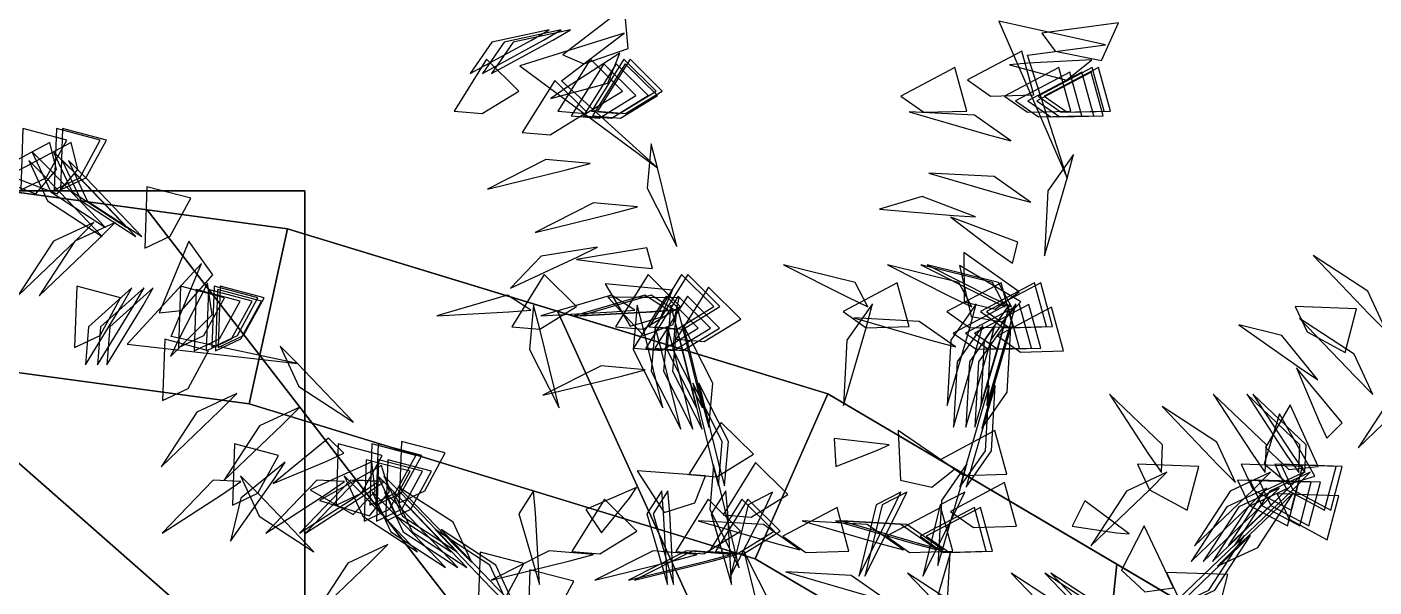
# Model space of a CAD drawing. Header units: millimetres. Extents: x 116.8 to 135.8, y -35.1 to -13.1.
# Drawn here: x 129.877 to 132.137, y -18.805 to -17.865 of the extents above; entities that cross this region are included whole.
import ezdxf

# ---------------------------------------------------------------- set-up
doc = ezdxf.new("R2010")
doc.units = ezdxf.units.MM
for name, color, linetype in [('COPERTURA', 252, 'CONTINUOUS'), ('FOGLIE', 62, 'CONTINUOUS'), ('PARETE_INTERNA', 7, 'CONTINUOUS'), ('PRATO', 83, 'CONTINUOUS'), ('RIVESTIMENTO', 33, 'CONTINUOUS')]:
    doc.layers.add(name, color=color, linetype=linetype)

msp = doc.modelspace()

# ---------------------------------------------------------------- linework, layer by layer
at = {"layer": 'COPERTURA'}
for points in [[(130.343016, -18.1399, 8.1), (125.543016, -18.1399, 8.1), (125.543016, -18.1399, 7.8), (130.343016, -18.1399, 7.8)], [(127.943016, -18.1399, 8.1), (127.943016, -20.6399, 8.1), (130.343016, -20.6399, 8.1), (130.343016, -18.1399, 8.1)], [(130.343016, -23.1399, 7.8), (130.343016, -18.1399, 7.8), (130.343016, -18.1399, 8.1), (130.343016, -23.1399, 8.1)]]:
    msp.add_3dface(points, dxfattribs=at)
at = {"layer": 'FOGLIE'}
for points in [[(130.810654, -17.926837, 1.802949), (130.885555, -17.901288, 1.794393), (130.879012, -17.832221, 1.683817), (130.775911, -17.911698, 1.764776)], [(131.621648, -18.118672, 1.681351), (131.555014, -17.912185, 1.832384), (131.686396, -17.895226, 1.750938), (131.507209, -17.855123, 1.763289)], [(130.722988, -17.887282, 3.291139), (130.752532, -17.870028, 3.268095), (130.656546, -17.89046, 3.255047), (130.620313, -17.943108, 3.361017)], [(130.74347, -17.887282, 3.808199), (130.773014, -17.870028, 3.785155), (130.677028, -17.89046, 3.772107), (130.640796, -17.943108, 3.878076)], [(130.758832, -17.887282, 3.439602), (130.788376, -17.870028, 3.416558), (130.69239, -17.89046, 3.40351), (130.656158, -17.943108, 3.509479)], [(130.934365, -18.101173, 1.681351), (130.773415, -17.955667, 1.832384), (130.878715, -17.875289, 1.750938), (130.703483, -17.930153, 1.763289)], [(131.60168, -17.905837, 1.802949), (131.67932, -17.921161, 1.794393), (131.708187, -17.858076, 1.683817), (131.579161, -17.875355, 1.764776)], [(130.640108, -18.010335, 2.510265), (130.701753, -17.972519, 2.477011), (130.647723, -17.919034, 2.370897), (130.593099, -18.006379, 2.484421)], [(130.781199, -17.966946, 2.249863), (130.755773, -17.984764, 2.277021), (130.851401, -17.959145, 2.277032), (130.871076, -17.908771, 2.165724)], [(130.814208, -18.010335, 2.03416), (130.875854, -17.972519, 2.000906), (130.821823, -17.919034, 1.894792), (130.767199, -18.006379, 2.008317)], [(130.870534, -18.010335, 2.699683), (130.93218, -17.972519, 2.666429), (130.87815, -17.919034, 2.560315), (130.823525, -18.006379, 2.673839)], [(130.880776, -18.010335, 3.052922), (130.942421, -17.972519, 3.019667), (130.888391, -17.919034, 2.913553), (130.833766, -18.006379, 3.027078)], [(131.493364, -17.980889, 1.965447), (131.565659, -17.978962, 1.932193), (131.54561, -17.905628, 1.826079), (131.454631, -17.953958, 1.939604)], [(131.556117, -17.925845, 2.249863), (131.525188, -17.928563, 2.277021), (131.620813, -17.95419, 2.277032), (131.66304, -17.920402, 2.165724)], [(130.836766, -18.018082, 3.371765), (130.898412, -17.980266, 3.338511), (130.844382, -17.926781, 3.232397), (130.789757, -18.014126, 3.345922)], [(130.857248, -18.018082, 3.888825), (130.918894, -17.980266, 3.855571), (130.864864, -17.926781, 3.749457), (130.810239, -18.014126, 3.862982)], [(130.87261, -18.018082, 3.520228), (130.934256, -17.980266, 3.486974), (130.880226, -17.926781, 3.38086), (130.825601, -18.014126, 3.494385)], [(131.381361, -18.008089, 2.510265), (131.453656, -18.006162, 2.477011), (131.433607, -17.932828, 2.370897), (131.342628, -17.981158, 2.484421)], [(131.555462, -18.008089, 2.03416), (131.627756, -18.006162, 2.000906), (131.607707, -17.932828, 1.894792), (131.516729, -17.981158, 2.008317)], [(131.573868, -18.015836, 3.371765), (131.646163, -18.013909, 3.338511), (131.626114, -17.940575, 3.232397), (131.535135, -17.988905, 3.345922)], [(131.594351, -18.015836, 3.888825), (131.666645, -18.013909, 3.855571), (131.646596, -17.940575, 3.749457), (131.555618, -17.988905, 3.862982)], [(131.609712, -18.015836, 3.520228), (131.682007, -18.013909, 3.486974), (131.661958, -17.940575, 3.38086), (131.570979, -17.988905, 3.494385)], [(131.611788, -18.008089, 2.699683), (131.684083, -18.006162, 2.666429), (131.664034, -17.932828, 2.560315), (131.573055, -17.981158, 2.673839)], [(131.622029, -18.008089, 3.052922), (131.694324, -18.006162, 3.019667), (131.674275, -17.932828, 2.913553), (131.583296, -17.981158, 3.027078)], [(130.754376, -18.045991, 1.965447), (130.816022, -18.008175, 1.932193), (130.761992, -17.95469, 1.826079), (130.707367, -18.042036, 1.939604)], [(131.487423, -18.045303, 2.183835), (131.527268, -18.05598, 2.183835), (131.466253, -18.013216, 2.118647), (131.356897, -18.007262, 2.176266)], [(129.908732, -18.118254, 2.170472), (129.943211, -18.054681, 2.137218), (129.869677, -18.035377, 2.031104), (129.866044, -18.138332, 2.144629)], [(129.965059, -18.118254, 2.835995), (129.999538, -18.054681, 2.802741), (129.926004, -18.035377, 2.696627), (129.92237, -18.138332, 2.810151)], [(129.9753, -18.118254, 3.189234), (130.009779, -18.054681, 3.155979), (129.936245, -18.035377, 3.049866), (129.932611, -18.138332, 3.16339)], [(129.926172, -18.104224, 3.467007), (129.91508, -18.058897, 3.40252), (129.810865, -18.114485, 3.346939), (129.8915, -18.144792, 3.473747)], [(129.962017, -18.104224, 3.615469), (129.950924, -18.058897, 3.550982), (129.846709, -18.114485, 3.495401), (129.927345, -18.144792, 3.622209)], [(129.914092, -18.103131, 3.451949), (129.884924, -18.073963, 3.451949), (129.916382, -18.141504, 3.386761), (130.00811, -18.201339, 3.44438)], [(129.949936, -18.103131, 3.600412), (129.920768, -18.073963, 3.600412), (129.952226, -18.141504, 3.535223), (130.043954, -18.201339, 3.592842)], [(130.934365, -18.101173, 1.681351), (130.923688, -18.061329, 1.681351), (130.917162, -18.13555, 1.616163), (130.966683, -18.233232, 1.673782)], [(131.621648, -18.118672, 1.681351), (131.632324, -18.078827, 1.681351), (131.589561, -18.139842, 1.616163), (131.583607, -18.249198, 1.673782)], [(129.908732, -18.118254, 2.170472), (129.879564, -18.089086, 2.170472), (129.911023, -18.156627, 2.105284), (130.002751, -18.216462, 2.162903)], [(129.965059, -18.118254, 2.835995), (129.935891, -18.089086, 2.835995), (129.967349, -18.156627, 2.770807), (130.059077, -18.216462, 2.828425)], [(129.9753, -18.118254, 3.189234), (129.946132, -18.089086, 3.189234), (129.977591, -18.156627, 3.124045), (130.069318, -18.216462, 3.181664)], [(130.781438, -18.104747, 2.183835), (130.821283, -18.09407, 2.183835), (130.747061, -18.087544, 2.118647), (130.649379, -18.137065, 2.176266)], [(131.520246, -18.1482, 3.210185), (131.56009, -18.158877, 3.210185), (131.499076, -18.116113, 3.144997), (131.38972, -18.110159, 3.202616)], [(130.116797, -18.216047, 1.638587), (130.151276, -18.152474, 1.605332), (130.077742, -18.13317, 1.499219), (130.074108, -18.236125, 1.612743)], [(130.861312, -18.177447, 3.210185), (130.901157, -18.16677, 3.210185), (130.826935, -18.160244, 3.144997), (130.729253, -18.209765, 3.202616)], [(131.431195, -18.181515, 2.150912), (131.467917, -18.183797, 2.13226), (131.378539, -18.149583, 2.106925), (131.307051, -18.170473, 2.205754)], [(129.959415, -18.222218, 3.521442), (129.988583, -18.19305, 3.521442), (129.921042, -18.224509, 3.456253), (129.861207, -18.316236, 3.513872)], [(129.995259, -18.222218, 3.669904), (130.024427, -18.19305, 3.669904), (129.956886, -18.224509, 3.604716), (129.897051, -18.316236, 3.662335)], [(131.504572, -18.243309, 3.025544), (131.529998, -18.261127, 3.052702), (131.539326, -18.22627, 2.960512), (131.426882, -18.184061, 2.930699)], [(130.136106, -18.340536, 1.802949), (130.188198, -18.280959, 1.794393), (130.147998, -18.224417, 1.683817), (130.098449, -18.344797, 1.764776)], [(130.80085, -18.250824, 2.150912), (130.833793, -18.234439, 2.13226), (130.739281, -18.249497, 2.106925), (130.687816, -18.303333, 2.205754)], [(130.895292, -18.26765, 3.025544), (130.926221, -18.270367, 3.052702), (130.916871, -18.235517, 2.960512), (130.798387, -18.255185, 2.930699)], [(130.330411, -18.42966, 1.681351), (130.118271, -18.384124, 1.832384), (130.169275, -18.261864, 1.750938), (130.044951, -18.396993, 1.763289)], [(131.501052, -18.338528, 2.025198), (131.541089, -18.309352, 1.962893), (131.448537, -18.243413, 1.898658), (131.448769, -18.326136, 2.027722)], [(132.128545, -18.346816, 2.183835), (132.157714, -18.375984, 2.183835), (132.126255, -18.308443, 2.118647), (132.034527, -18.248608, 2.176266)], [(130.736978, -18.371859, 2.373953), (130.798623, -18.334043, 2.340699), (130.744593, -18.280558, 2.234585), (130.689969, -18.367903, 2.348109)], [(130.911078, -18.371859, 1.897848), (130.972724, -18.334043, 1.864594), (130.918693, -18.280558, 1.75848), (130.864069, -18.367903, 1.872005)], [(130.967404, -18.371859, 2.563371), (131.02905, -18.334043, 2.530116), (130.97502, -18.280558, 2.424003), (130.920395, -18.367903, 2.537527)], [(130.977646, -18.371859, 2.91661), (131.039291, -18.334043, 2.883355), (130.985261, -18.280558, 2.777241), (130.930636, -18.367903, 2.890766)], [(131.253656, -18.31865, 2.605883), (131.287556, -18.334692, 2.623059), (131.266167, -18.293524, 2.535602), (131.146148, -18.264167, 2.542517)], [(131.427756, -18.31865, 2.129779), (131.461656, -18.334693, 2.146954), (131.440267, -18.293524, 2.059498), (131.320249, -18.264167, 2.066413)], [(131.484083, -18.31865, 2.795301), (131.517982, -18.334692, 2.812477), (131.496594, -18.293524, 2.72502), (131.376575, -18.264167, 2.731935)], [(131.494324, -18.31865, 3.14854), (131.528224, -18.334692, 3.165716), (131.506835, -18.293524, 3.078259), (131.386816, -18.264167, 3.085174)], [(131.513052, -18.359744, 2.301023), (131.544148, -18.326315, 2.235818), (131.441062, -18.265398, 2.183832), (131.460633, -18.351085, 2.309433)], [(129.999286, -18.382908, 2.510265), (130.033765, -18.319335, 2.477011), (129.960231, -18.300031, 2.370897), (129.956597, -18.402986, 2.484421)], [(130.035605, -18.332191, 3.291139), (130.052564, -18.302477, 3.268095), (129.979654, -18.368165, 3.255047), (129.974599, -18.431875, 3.361017)], [(130.056087, -18.332191, 3.808199), (130.073046, -18.302477, 3.785155), (130.000136, -18.368165, 3.772107), (129.995082, -18.431875, 3.878076)], [(130.071449, -18.332191, 3.439602), (130.088408, -18.302477, 3.416558), (130.015498, -18.368165, 3.40351), (130.010443, -18.431875, 3.509479)], [(130.130652, -18.389999, 2.249863), (130.117541, -18.418143, 2.277021), (130.187548, -18.348142, 2.277032), (130.1794, -18.294679, 2.165724)], [(130.173386, -18.382908, 2.03416), (130.207865, -18.319335, 2.000906), (130.134331, -18.300031, 1.894792), (130.130697, -18.402986, 2.008317)], [(130.19954, -18.388579, 3.371765), (130.234019, -18.325006, 3.338511), (130.160485, -18.305702, 3.232397), (130.156851, -18.408658, 3.345922)], [(130.220022, -18.388579, 3.888825), (130.254501, -18.325006, 3.855571), (130.180967, -18.305702, 3.749457), (130.177333, -18.408658, 3.862982)], [(130.229713, -18.382908, 2.699683), (130.264192, -18.319335, 2.666429), (130.190658, -18.300031, 2.560315), (130.187024, -18.402986, 2.673839)], [(130.235384, -18.388579, 3.520228), (130.269863, -18.325006, 3.486974), (130.196329, -18.305702, 3.38086), (130.192695, -18.408658, 3.494385)], [(130.239954, -18.382908, 3.052922), (130.274433, -18.319335, 3.019667), (130.200899, -18.300031, 2.913553), (130.197265, -18.402986, 3.027078)], [(130.939854, -18.351873, 2.025198), (130.959939, -18.306587, 1.962893), (130.846817, -18.295757, 1.898658), (130.888379, -18.367281, 2.027722)], [(131.012553, -18.392974, 1.724116), (131.074199, -18.355158, 1.690862), (131.020168, -18.301673, 1.584748), (130.965544, -18.389018, 1.698272)], [(131.284491, -18.369613, 2.373953), (131.356786, -18.367686, 2.340699), (131.336737, -18.294352, 2.234585), (131.245758, -18.342682, 2.348109)], [(131.458592, -18.369613, 1.897848), (131.530886, -18.367686, 1.864594), (131.510837, -18.294352, 1.75848), (131.419858, -18.342682, 1.872005)], [(131.514918, -18.369613, 2.563371), (131.587213, -18.367686, 2.530116), (131.567164, -18.294352, 2.424003), (131.476185, -18.342682, 2.537527)], [(131.525159, -18.369613, 2.91661), (131.597454, -18.367686, 2.883355), (131.577405, -18.294352, 2.777241), (131.486426, -18.342682, 2.890766)], [(130.684792, -18.343142, 2.605883), (130.722171, -18.340085, 2.623059), (130.683064, -18.315126, 2.535602), (130.564446, -18.349712, 2.542517)], [(130.858892, -18.343142, 2.129779), (130.896271, -18.340085, 2.146954), (130.857164, -18.315127, 2.059498), (130.738547, -18.349712, 2.066413)], [(130.915219, -18.343142, 2.795301), (130.952598, -18.340085, 2.812477), (130.91349, -18.315126, 2.72502), (130.794873, -18.349712, 2.731935)], [(130.92546, -18.343142, 3.14854), (130.962839, -18.340085, 3.165716), (130.923732, -18.315126, 3.078259), (130.805114, -18.349712, 3.085174)], [(130.960853, -18.364246, 2.301023), (130.971069, -18.319747, 2.235818), (130.851336, -18.318534, 2.183832), (130.911128, -18.382956, 2.309433)], [(130.941247, -18.408012, 3.291582), (131.002893, -18.370196, 3.258328), (130.948863, -18.316711, 3.152214), (130.894238, -18.404056, 3.265738)], [(130.96173, -18.408012, 3.808642), (131.023375, -18.370196, 3.775387), (130.969345, -18.316711, 3.669274), (130.914721, -18.404056, 3.782798)], [(130.977091, -18.408012, 3.440045), (131.038737, -18.370196, 3.40679), (130.984707, -18.316711, 3.300676), (130.930082, -18.404056, 3.414201)], [(131.284491, -18.369613, 2.373953), (131.295168, -18.329768, 2.373953), (131.252404, -18.390783, 2.308765), (131.24645, -18.500139, 2.366383)], [(131.458592, -18.369613, 1.897848), (131.469268, -18.329768, 1.897848), (131.426505, -18.390783, 1.83266), (131.42055, -18.500139, 1.890279)], [(131.514918, -18.369613, 2.563371), (131.525594, -18.329768, 2.563371), (131.482831, -18.390783, 2.498182), (131.476877, -18.500139, 2.555801)], [(131.525159, -18.369613, 2.91661), (131.535836, -18.329768, 2.91661), (131.493072, -18.390783, 2.851421), (131.487118, -18.500139, 2.90904)], [(130.736978, -18.371859, 2.373953), (130.726301, -18.332015, 2.373953), (130.719775, -18.406237, 2.308765), (130.769296, -18.503919, 2.366383)], [(130.911078, -18.371859, 1.897848), (130.900402, -18.332015, 1.897848), (130.893875, -18.406237, 1.83266), (130.943396, -18.503919, 1.890279)], [(130.967404, -18.371859, 2.563371), (130.956728, -18.332015, 2.563371), (130.950201, -18.406237, 2.498182), (130.999722, -18.503919, 2.555801)], [(130.977646, -18.371859, 2.91661), (130.966969, -18.332015, 2.91661), (130.960443, -18.406237, 2.851421), (131.009964, -18.503919, 2.90904)], [(131.469387, -18.405765, 3.291582), (131.541682, -18.403838, 3.258328), (131.521633, -18.330504, 3.152214), (131.430654, -18.378835, 3.265738)], [(131.489869, -18.405765, 3.808642), (131.562164, -18.403838, 3.775387), (131.542115, -18.330504, 3.669274), (131.451136, -18.378835, 3.782798)], [(131.505231, -18.405765, 3.440045), (131.577526, -18.403838, 3.40679), (131.557477, -18.330504, 3.300676), (131.466498, -18.378835, 3.414201)], [(131.54346, -18.410473, 1.724116), (131.615755, -18.408546, 1.690862), (131.595706, -18.335212, 1.584748), (131.504727, -18.383543, 1.698272)], [(132.024429, -18.37677, 2.510265), (132.088002, -18.411249, 2.477011), (132.107306, -18.337715, 2.370897), (132.004351, -18.334081, 2.484421)], [(130.941247, -18.408012, 3.291582), (130.930571, -18.368167, 3.291582), (130.924044, -18.442389, 3.226394), (130.973565, -18.540071, 3.284012)], [(130.96173, -18.408012, 3.808642), (130.951053, -18.368167, 3.808642), (130.944527, -18.442389, 3.743453), (130.994048, -18.540071, 3.801072)], [(130.977091, -18.408012, 3.440045), (130.966415, -18.368167, 3.440045), (130.959888, -18.442389, 3.374856), (131.009409, -18.540071, 3.432475)], [(131.009891, -18.496885, 4.610725), (131.020567, -18.536729, 4.610725), (131.027094, -18.462507, 4.545537), (130.977573, -18.364825, 4.603155)], [(131.394705, -18.391333, 1.961994), (131.434549, -18.40201, 1.961994), (131.373534, -18.359246, 1.896805), (131.264179, -18.353292, 1.954424)], [(131.469387, -18.405765, 3.291582), (131.480063, -18.365921, 3.291582), (131.4373, -18.426935, 3.226394), (131.431345, -18.536291, 3.284012)], [(131.489869, -18.405765, 3.808642), (131.500546, -18.365921, 3.808642), (131.457782, -18.426935, 3.743453), (131.451828, -18.536291, 3.801072)], [(131.505231, -18.405765, 3.440045), (131.515907, -18.365921, 3.440045), (131.473144, -18.426935, 3.374856), (131.46719, -18.536291, 3.432475)], [(131.4892, -18.499131, 4.610725), (131.478524, -18.538976, 4.610725), (131.521287, -18.477961, 4.545537), (131.527241, -18.368605, 4.603155)], [(132.011745, -18.436666, 2.150912), (132.042406, -18.457003, 2.13226), (131.982109, -18.382683, 2.106925), (131.909754, -18.36503, 2.205754)], [(132.105522, -18.452339, 3.210185), (132.134691, -18.481507, 3.210185), (132.103232, -18.413966, 3.144997), (132.011504, -18.354132, 3.202616)], [(130.146945, -18.471866, 1.965447), (130.181424, -18.408293, 1.932193), (130.10789, -18.388989, 1.826079), (130.104256, -18.491945, 1.939604)], [(130.330411, -18.42966, 1.681351), (130.301242, -18.400492, 1.681351), (130.332701, -18.468034, 1.616163), (130.424429, -18.527868, 1.673782)], [(130.874157, -18.450777, 1.961994), (130.914001, -18.4401, 1.961994), (130.839779, -18.433574, 1.896805), (130.742097, -18.483095, 1.954424)], [(132.044394, -18.526869, 3.025544), (132.057505, -18.555012, 3.052702), (132.083011, -18.52949, 2.960512), (132.006737, -18.436713, 2.930699)], [(131.025943, -18.595013, 4.457389), (131.036619, -18.634857, 4.457389), (131.043146, -18.560635, 4.392201), (130.993625, -18.462953, 4.44982)], [(131.036184, -18.595013, 4.314046), (131.046861, -18.634857, 4.314046), (131.053387, -18.560635, 4.248857), (131.003866, -18.462953, 4.306476)], [(132.208104, -18.477468, 1.681351), (132.237272, -18.4483, 1.681351), (132.16973, -18.479758, 1.616163), (132.109896, -18.571486, 1.673782)], [(130.199759, -18.509218, 2.183835), (130.228927, -18.48005, 2.183835), (130.161386, -18.511509, 2.118647), (130.101551, -18.603236, 2.176266)], [(131.452665, -18.597259, 4.457389), (131.441989, -18.637104, 4.457389), (131.484752, -18.576089, 4.392201), (131.490707, -18.466733, 4.44982)], [(131.462906, -18.597259, 4.314046), (131.45223, -18.637104, 4.314046), (131.494993, -18.576089, 4.248857), (131.500948, -18.466733, 4.306476)], [(131.758553, -18.581871, 2.605883), (131.779889, -18.612714, 2.623059), (131.78195, -18.566367, 2.535602), (131.69269, -18.480934, 2.542517)], [(131.932653, -18.581871, 2.129779), (131.95399, -18.612714, 2.146954), (131.956051, -18.566367, 2.059498), (131.86679, -18.480934, 2.066413)], [(131.98898, -18.581871, 2.795301), (132.010316, -18.612714, 2.812477), (132.012377, -18.566367, 2.72502), (131.923117, -18.480934, 2.731935)], [(131.999221, -18.581871, 3.14854), (132.020557, -18.612714, 3.165716), (132.022618, -18.566367, 3.078259), (131.933358, -18.480934, 3.085174)], [(130.305282, -18.532241, 3.210185), (130.33445, -18.503073, 3.210185), (130.266909, -18.534532, 3.144997), (130.207074, -18.626259, 3.202616)], [(131.875234, -18.600128, 1.961994), (131.904402, -18.629296, 1.961994), (131.872943, -18.561755, 1.896805), (131.781216, -18.50192, 1.954424)], [(131.993736, -18.607571, 2.025198), (132.042997, -18.602322, 1.962893), (131.995815, -18.498941, 1.898658), (131.954654, -18.570698, 2.027722)], [(131.03383, -18.619761, 1.951303), (131.095475, -18.581945, 1.918048), (131.041445, -18.52846, 1.811935), (130.986821, -18.615806, 1.925459)], [(131.99352, -18.631944, 2.301023), (132.037165, -18.618542, 2.235818), (131.978349, -18.514243, 2.183832), (131.952454, -18.598236, 2.309433)], [(130.379811, -18.59337, 3.025544), (130.407955, -18.580259, 3.052702), (130.382432, -18.554753, 2.960512), (130.289656, -18.631027, 2.930699)], [(131.303884, -18.575221, 1.745009), (131.32303, -18.566023, 1.709648), (131.230872, -18.555327, 1.744193), (131.233866, -18.602475, 1.85857)], [(131.394674, -18.637066, 4.709379), (131.432926, -18.606974, 4.646392), (131.33808, -18.541977, 4.584589), (131.342292, -18.625424, 4.713118)], [(131.448493, -18.617515, 1.951303), (131.520788, -18.615588, 1.918048), (131.500739, -18.542254, 1.811935), (131.40976, -18.590584, 1.925459)], [(130.26394, -18.647562, 2.373953), (130.298419, -18.583989, 2.340699), (130.224885, -18.564685, 2.234585), (130.221251, -18.66764, 2.348109)], [(130.43804, -18.647562, 1.897848), (130.472519, -18.583989, 1.864594), (130.398985, -18.564685, 1.75848), (130.395351, -18.66764, 1.872005)], [(130.494367, -18.647562, 2.563371), (130.528846, -18.583989, 2.530116), (130.455312, -18.564685, 2.424003), (130.451678, -18.66764, 2.537527)], [(130.504608, -18.647562, 2.91661), (130.539087, -18.583989, 2.883355), (130.465553, -18.564685, 2.777241), (130.461919, -18.66764, 2.890766)], [(130.544024, -18.643274, 1.724116), (130.578503, -18.579701, 1.690862), (130.504969, -18.560397, 1.584748), (130.501335, -18.663352, 1.698272)], [(130.289609, -18.626019, 2.150912), (130.309945, -18.595358, 2.13226), (130.235626, -18.655654, 2.106925), (130.217973, -18.72801, 2.205754)], [(130.460514, -18.644028, 2.025198), (130.455265, -18.594767, 1.962893), (130.351884, -18.641949, 1.898658), (130.42364, -18.68311, 2.027722)], [(130.484887, -18.644244, 2.301023), (130.471484, -18.600599, 2.235818), (130.367186, -18.659415, 2.183832), (130.451179, -18.68531, 2.309433)], [(130.484988, -18.674027, 3.291582), (130.519467, -18.610454, 3.258328), (130.445933, -18.59115, 3.152214), (130.442299, -18.694106, 3.265738)], [(130.50547, -18.674027, 3.808642), (130.539949, -18.610454, 3.775387), (130.466415, -18.59115, 3.669274), (130.462781, -18.694106, 3.782798)], [(130.520832, -18.674027, 3.440045), (130.555311, -18.610454, 3.40679), (130.481777, -18.59115, 3.300676), (130.478143, -18.694106, 3.414201)], [(131.039365, -18.64042, 4.690909), (131.028689, -18.600575, 4.690909), (131.022162, -18.674797, 4.62572), (131.071683, -18.772479, 4.683339)], [(131.091433, -18.687358, 1.708079), (131.153078, -18.649542, 1.674825), (131.099048, -18.596057, 1.568711), (131.044424, -18.683402, 1.682236)], [(131.442957, -18.638173, 4.690909), (131.453634, -18.598329, 4.690909), (131.41087, -18.659344, 4.62572), (131.404916, -18.768699, 4.683339)], [(131.759775, -18.641424, 2.373953), (131.823348, -18.675903, 2.340699), (131.842652, -18.602369, 2.234585), (131.739697, -18.598735, 2.348109)], [(131.933876, -18.641424, 1.897848), (131.997448, -18.675903, 1.864594), (132.016752, -18.602369, 1.75848), (131.913797, -18.598735, 1.872005)], [(131.990202, -18.641424, 2.563371), (132.053775, -18.675903, 2.530116), (132.073079, -18.602369, 2.424003), (131.970124, -18.598735, 2.537527)], [(132.000443, -18.641424, 2.91661), (132.064016, -18.675903, 2.883355), (132.08332, -18.602369, 2.777241), (131.980365, -18.598735, 2.890766)], [(130.26394, -18.647562, 2.373953), (130.234772, -18.618394, 2.373953), (130.26623, -18.685935, 2.308765), (130.357958, -18.74577, 2.366383)], [(130.43804, -18.647562, 1.897848), (130.408872, -18.618394, 1.897848), (130.440331, -18.685935, 1.83266), (130.532058, -18.745769, 1.890279)], [(130.494367, -18.647562, 2.563371), (130.465199, -18.618393, 2.563371), (130.496657, -18.685935, 2.498182), (130.588385, -18.74577, 2.555801)], [(130.504608, -18.647562, 2.91661), (130.47544, -18.618394, 2.91661), (130.506898, -18.685935, 2.851421), (130.598626, -18.74577, 2.90904)], [(130.996997, -18.663602, 4.709379), (131.015078, -18.618416, 4.646392), (130.90044, -18.609551, 4.584589), (130.945812, -18.679712, 4.713118)], [(131.759775, -18.641424, 2.373953), (131.788944, -18.612256, 2.373953), (131.721402, -18.643714, 2.308765), (131.661568, -18.735442, 2.366383)], [(131.933876, -18.641424, 1.897848), (131.963044, -18.612256, 1.897848), (131.895502, -18.643714, 1.83266), (131.835668, -18.735442, 1.890279)], [(131.990202, -18.641424, 2.563371), (132.01937, -18.612256, 2.563371), (131.951829, -18.643714, 2.498182), (131.891994, -18.735442, 2.555801)], [(132.000443, -18.641424, 2.91661), (132.029612, -18.612256, 2.91661), (131.96207, -18.643714, 2.851421), (131.902236, -18.735442, 2.90904)], [(130.204387, -18.648784, 2.605883), (130.23523, -18.627448, 2.623059), (130.188883, -18.625387, 2.535602), (130.10345, -18.714647, 2.542517)], [(130.378487, -18.648784, 2.129779), (130.409331, -18.627448, 2.146954), (130.362983, -18.625387, 2.059498), (130.27755, -18.714647, 2.066413)], [(130.434814, -18.648784, 2.795301), (130.465657, -18.627448, 2.812477), (130.41931, -18.625387, 2.72502), (130.333877, -18.714647, 2.731935)], [(130.445055, -18.648784, 3.14854), (130.475898, -18.627448, 3.165716), (130.429551, -18.625387, 3.078259), (130.344118, -18.714647, 3.085174)], [(130.484988, -18.674027, 3.291582), (130.45582, -18.644859, 3.291582), (130.487278, -18.7124, 3.226394), (130.579006, -18.772235, 3.284012)], [(130.50547, -18.674027, 3.808642), (130.476302, -18.644859, 3.808642), (130.507761, -18.7124, 3.743453), (130.599488, -18.772235, 3.801072)], [(130.520832, -18.674027, 3.440045), (130.491664, -18.644859, 3.440045), (130.523123, -18.7124, 3.374856), (130.61485, -18.772235, 3.432475)], [(130.593674, -18.734594, 4.610725), (130.622842, -18.763762, 4.610725), (130.591384, -18.69622, 4.545537), (130.499656, -18.636386, 4.603155)], [(130.729691, -18.680469, 1.392521), (130.726635, -18.64309, 1.375345), (130.701676, -18.682197, 1.462802), (130.736261, -18.800815, 1.455887)], [(130.887448, -18.655438, 1.745009), (130.89943, -18.637899, 1.709648), (130.81427, -18.674715, 1.744193), (130.840437, -18.71405, 1.85857)], [(130.944756, -18.680469, 4.510238), (130.9417, -18.64309, 4.493062), (130.916741, -18.682197, 4.580519), (130.951326, -18.800815, 4.573603)], [(130.954997, -18.680469, 4.366894), (130.951941, -18.64309, 4.349719), (130.926982, -18.682197, 4.437175), (130.961568, -18.800815, 4.43026)], [(131.052288, -18.680469, 4.034133), (131.049232, -18.64309, 4.016958), (131.024273, -18.682197, 4.104414), (131.058859, -18.800815, 4.097499)], [(131.111527, -18.679319, 1.392521), (131.12757, -18.645419, 1.375345), (131.086402, -18.666808, 1.462802), (131.057045, -18.786826, 1.455887)], [(131.326592, -18.679319, 4.510238), (131.342635, -18.645419, 4.493062), (131.301467, -18.666808, 4.580519), (131.27211, -18.786826, 4.573603)], [(131.336834, -18.679319, 4.366894), (131.352876, -18.645419, 4.349719), (131.311708, -18.666808, 4.437175), (131.282351, -18.786826, 4.43026)], [(131.434125, -18.679319, 4.034133), (131.450168, -18.645419, 4.016958), (131.408999, -18.666808, 4.104414), (131.379642, -18.786826, 4.097499)], [(131.46458, -18.704857, 1.708079), (131.536875, -18.70293, 1.674825), (131.516826, -18.629596, 1.568711), (131.425847, -18.677926, 1.682236)], [(131.927893, -18.667889, 3.291582), (131.957061, -18.638721, 3.291582), (131.889519, -18.67018, 3.226394), (131.829685, -18.761908, 3.284012)], [(131.948375, -18.667889, 3.808642), (131.977543, -18.638721, 3.808642), (131.910002, -18.67018, 3.743453), (131.850167, -18.761907, 3.801072)], [(131.963737, -18.667889, 3.440045), (131.992905, -18.638721, 3.440045), (131.925364, -18.67018, 3.374856), (131.865529, -18.761908, 3.432475)], [(131.927893, -18.667889, 3.291582), (131.991465, -18.702368, 3.258328), (132.010769, -18.628834, 3.152214), (131.907814, -18.6252, 3.265738)], [(131.948375, -18.667889, 3.808642), (132.011948, -18.702368, 3.775387), (132.031252, -18.628834, 3.669274), (131.928296, -18.6252, 3.782798)], [(131.963737, -18.667889, 3.440045), (132.027309, -18.702368, 3.40679), (132.046614, -18.628834, 3.300676), (131.943658, -18.6252, 3.414201)], [(130.837999, -18.748877, 2.683996), (130.899645, -18.711061, 2.650742), (130.845615, -18.657576, 2.544628), (130.79099, -18.744921, 2.658152)], [(131.012099, -18.748877, 2.207891), (131.073745, -18.711061, 2.174637), (131.019715, -18.657576, 2.068523), (130.96509, -18.744921, 2.182048)], [(131.068426, -18.748877, 2.873414), (131.130072, -18.711061, 2.84016), (131.076042, -18.657576, 2.734046), (131.021417, -18.744921, 2.84757)], [(131.078667, -18.748877, 3.226653), (131.140313, -18.711061, 3.193399), (131.086283, -18.657576, 3.087285), (131.031658, -18.744921, 3.200809)], [(131.704637, -18.713969, 1.745009), (131.725818, -18.715576, 1.709648), (131.651354, -18.660234, 1.744193), (131.630373, -18.702563, 1.85857)], [(131.90317, -18.740731, 4.610725), (131.874002, -18.7699, 4.610725), (131.941543, -18.738441, 4.545537), (132.001378, -18.646713, 4.603155)], [(131.99449, -18.691081, 1.724116), (132.058063, -18.72556, 1.690862), (132.077367, -18.652026, 1.584748), (131.974411, -18.648392, 1.698272)], [(131.18347, -18.746631, 2.683996), (131.255765, -18.744704, 2.650742), (131.235715, -18.671369, 2.544628), (131.144737, -18.7197, 2.658152)], [(131.35757, -18.746631, 2.207891), (131.429865, -18.744704, 2.174637), (131.409816, -18.671369, 2.068523), (131.318837, -18.7197, 2.182048)], [(131.413897, -18.746631, 2.873414), (131.486191, -18.744704, 2.84016), (131.466142, -18.671369, 2.734046), (131.375163, -18.7197, 2.84757)], [(131.424138, -18.746631, 3.226653), (131.496433, -18.744704, 3.193399), (131.476383, -18.671369, 3.087285), (131.385405, -18.7197, 3.200809)], [(130.655268, -18.806428, 4.457389), (130.684436, -18.835596, 4.457389), (130.652977, -18.768055, 4.392201), (130.56125, -18.70822, 4.44982)], [(130.665509, -18.806428, 4.314046), (130.694677, -18.835596, 4.314046), (130.663218, -18.768055, 4.248857), (130.571491, -18.70822, 4.306476)], [(131.133443, -18.731803, 2.502247), (131.173288, -18.74248, 2.502247), (131.112273, -18.699716, 2.437058), (131.002917, -18.693762, 2.494677)], [(131.307544, -18.731803, 2.026142), (131.347388, -18.74248, 2.026142), (131.286373, -18.699716, 1.960954), (131.177018, -18.693762, 2.018573)], [(131.36387, -18.731803, 2.691664), (131.403714, -18.74248, 2.691664), (131.3427, -18.699716, 2.626476), (131.233344, -18.693762, 2.684095)], [(131.374111, -18.731803, 3.044903), (131.413956, -18.74248, 3.044903), (131.352941, -18.699716, 2.979715), (131.243585, -18.693762, 3.037334)], [(131.752342, -18.812923, 4.709379), (131.800515, -18.805989, 4.646392), (131.750873, -18.702277, 4.584589), (131.712798, -18.77665, 4.713118)], [(130.453071, -18.76253, 1.961994), (130.482239, -18.733362, 1.961994), (130.414697, -18.76482, 1.896805), (130.354863, -18.856548, 1.954424)], [(131.821094, -18.812566, 4.457389), (131.791926, -18.841734, 4.457389), (131.859468, -18.810275, 4.392201), (131.919302, -18.718548, 4.44982)], [(131.831336, -18.812566, 4.314046), (131.802167, -18.841734, 4.314046), (131.869709, -18.810275, 4.248857), (131.929543, -18.718548, 4.306476)], [(130.675844, -18.829039, 1.951303), (130.710323, -18.765466, 1.918048), (130.636789, -18.746162, 1.811935), (130.633155, -18.849117, 1.925459)], [(130.787261, -18.76105, 2.502247), (130.827106, -18.750373, 2.502247), (130.752884, -18.743847, 2.437058), (130.655202, -18.793368, 2.494677)], [(130.961362, -18.76105, 2.026142), (131.001206, -18.750373, 2.026142), (130.926984, -18.743847, 1.960954), (130.829302, -18.793368, 2.018573)], [(131.017688, -18.76105, 2.691664), (131.057533, -18.750373, 2.691664), (130.983311, -18.743847, 2.626476), (130.885629, -18.793368, 2.684095)], [(131.027929, -18.76105, 3.044903), (131.067774, -18.750373, 3.044903), (130.993552, -18.743847, 2.979715), (130.89587, -18.793368, 3.037334)], [(131.111605, -18.876485, 3.83829), (131.122281, -18.916329, 3.83829), (131.128808, -18.842108, 3.773101), (131.079286, -18.744425, 3.83072)], [(131.387486, -18.878732, 3.83829), (131.37681, -18.918576, 3.83829), (131.419573, -18.857561, 3.773101), (131.425528, -18.748206, 3.83072)], [(130.759528, -18.858778, 1.708079), (130.794007, -18.795205, 1.674825), (130.720473, -18.775901, 1.568711), (130.716839, -18.878856, 1.682236)], [(131.280536, -18.817415, 1.772226), (131.320381, -18.828091, 1.772226), (131.259366, -18.785328, 1.707038), (131.15001, -18.779374, 1.764657)], [(131.447869, -18.879566, 2.502247), (131.477037, -18.908735, 2.502247), (131.445578, -18.841193, 2.437058), (131.353851, -18.781359, 2.494677)], [(131.621969, -18.879566, 2.026142), (131.651137, -18.908735, 2.026142), (131.619678, -18.841193, 1.960954), (131.527951, -18.781359, 2.018573)], [(131.678295, -18.879566, 2.691664), (131.707464, -18.908735, 2.691664), (131.676005, -18.841193, 2.626476), (131.584277, -18.781359, 2.684095)], [(131.688537, -18.879566, 3.044903), (131.717705, -18.908735, 3.044903), (131.686246, -18.841193, 2.979715), (131.594519, -18.781359, 3.037334)], [(131.808725, -18.822901, 1.951303), (131.872298, -18.85738, 1.918048), (131.891602, -18.783846, 1.811935), (131.788647, -18.780212, 1.925459)]]:
    msp.add_3dface(points, dxfattribs=at)
at = {"layer": 'PARETE_INTERNA'}
for points in [[(130.343016, -18.1399, 7.8), (130.343016, -20.6399, 7.8), (127.943016, -20.6399, 7.8), (127.943016, -18.1399, 7.8)], [(129.843016, -18.1399, 0.8), (129.822807, -18.4399, 0.8), (130.249157, -18.497601, 0.8), (130.313537, -18.203579, 0.8)], [(130.313537, -18.203579, 0.8), (129.843016, -18.1399, 0.8), (129.843016, -18.1399, 0.5), (130.313537, -18.203579, 0.5)], [(130.313537, -18.203579, 0.8), (130.249157, -18.497601, 0.8), (131.09862, -18.757212, 0.8), (131.220369, -18.480723, 0.8)], [(130.249157, -18.497601, 0.5), (130.313537, -18.203579, 0.5), (130.313537, -18.203579, 0.8), (130.249157, -18.497601, 0.8)], [(131.220369, -18.480723, 0.8), (130.313537, -18.203579, 0.8), (130.313537, -18.203579, 0.5), (131.220369, -18.480723, 0.5)], [(129.822807, -18.4399, 0.5), (130.249157, -18.497601, 0.5), (130.249157, -18.497601, 0.8), (129.822807, -18.4399, 0.8)], [(131.220369, -18.480723, 0.8), (131.09862, -18.757212, 0.8), (132.001009, -19.289552, 0.8), (132.189442, -19.052402, 0.8)], [(131.09862, -18.757212, 0.5), (131.220369, -18.480723, 0.5), (131.220369, -18.480723, 0.8), (131.09862, -18.757212, 0.8)], [(132.189442, -19.052402, 0.8), (131.220369, -18.480723, 0.8), (131.220369, -18.480723, 0.5), (132.189442, -19.052402, 0.5)], [(130.249157, -18.497601, 0.5), (131.09862, -18.757212, 0.5), (131.09862, -18.757212, 0.8), (130.249157, -18.497601, 0.8)], [(131.09862, -18.757212, 0.5), (132.001009, -19.289552, 0.5), (132.001009, -19.289552, 0.8), (131.09862, -18.757212, 0.8)]]:
    msp.add_3dface(points, dxfattribs=at)
at = {"layer": 'PRATO'}
for points in [[(128.843016, -20.5649), (128.843016, -18.1399), (129.343016, -18.1399), (131.565629, -20.094816)], [(128.843016, -18.1399, -0.0183), (128.843016, -20.5649, -0.0183), (131.565629, -20.094816, -0.0183), (129.343016, -18.1399, -0.0183)], [(131.565629, -20.094816), (129.343016, -18.1399), (129.843016, -18.1399), (130.078276, -18.171739)], [(129.343016, -18.1399, -0.0183), (131.565629, -20.094816, -0.0183), (130.078276, -18.171739, -0.0183), (129.843016, -18.1399, -0.0183)], [(129.843016, -18.1399, -0.0183), (130.313537, -18.203579, -0.0183), (130.313537, -18.203579), (129.843016, -18.1399)], [(130.766953, -18.342151), (131.565629, -20.094816), (130.078276, -18.171739), (130.313537, -18.203579)], [(131.565629, -20.094816, -0.0183), (130.766953, -18.342151, -0.0183), (130.313537, -18.203579, -0.0183), (130.078276, -18.171739, -0.0183)], [(130.313537, -18.203579, -0.0183), (131.220369, -18.480723, -0.0183), (131.220369, -18.480723), (130.313537, -18.203579)], [(131.220369, -18.480723), (131.704905, -18.766563), (131.565629, -20.094816), (130.766953, -18.342151)], [(131.704905, -18.766563, -0.0183), (131.220369, -18.480723, -0.0183), (130.766953, -18.342151, -0.0183), (131.565629, -20.094816, -0.0183)], [(131.220369, -18.480723, -0.0183), (132.189442, -19.052402, -0.0183), (132.189442, -19.052402), (131.220369, -18.480723)], [(131.704905, -18.766563), (132.189442, -19.052402), (132.638217, -19.523697), (131.565629, -20.094816)], [(132.189442, -19.052402, -0.0183), (131.704905, -18.766563, -0.0183), (131.565629, -20.094816, -0.0183), (132.638217, -19.523697, -0.0183)]]:
    msp.add_3dface(points, dxfattribs=at)
at = {"layer": 'RIVESTIMENTO'}
for points in [[(130.313537, -18.203579), (130.249157, -18.497601), (129.822807, -18.4399), (129.843016, -18.1399)], [(129.843016, -18.1399, 0.5), (129.822807, -18.4399, 0.5), (130.249157, -18.497601, 0.5), (130.313537, -18.203579, 0.5)], [(130.313537, -18.203579, 0.5), (129.843016, -18.1399, 0.5), (129.843016, -18.1399), (130.313537, -18.203579)], [(130.313537, -18.203579, 0.5), (130.249157, -18.497601, 0.5), (131.09862, -18.757212, 0.5), (131.220369, -18.480723, 0.5)], [(130.313537, -18.203579), (130.249157, -18.497601), (130.249157, -18.497601, 0.5), (130.313537, -18.203579, 0.5)], [(131.220369, -18.480723, 0.5), (130.313537, -18.203579, 0.5), (130.313537, -18.203579), (131.220369, -18.480723)], [(129.822807, -18.4399), (130.249157, -18.497601), (130.249157, -18.497601, 0.5), (129.822807, -18.4399, 0.5)], [(131.220369, -18.480723, 0.5), (131.09862, -18.757212, 0.5), (132.001009, -19.289552, 0.5), (132.189442, -19.052402, 0.5)], [(131.220369, -18.480723), (131.09862, -18.757212), (131.09862, -18.757212, 0.5), (131.220369, -18.480723, 0.5)], [(132.189442, -19.052402, 0.5), (131.220369, -18.480723, 0.5), (131.220369, -18.480723), (132.189442, -19.052402)], [(130.249157, -18.497601), (131.09862, -18.757212), (131.09862, -18.757212, 0.5), (130.249157, -18.497601, 0.5)], [(131.09862, -18.757212), (132.001009, -19.289552), (132.001009, -19.289552, 0.5), (131.09862, -18.757212, 0.5)]]:
    msp.add_3dface(points, dxfattribs=at)

doc.saveas('drawing.dxf')
